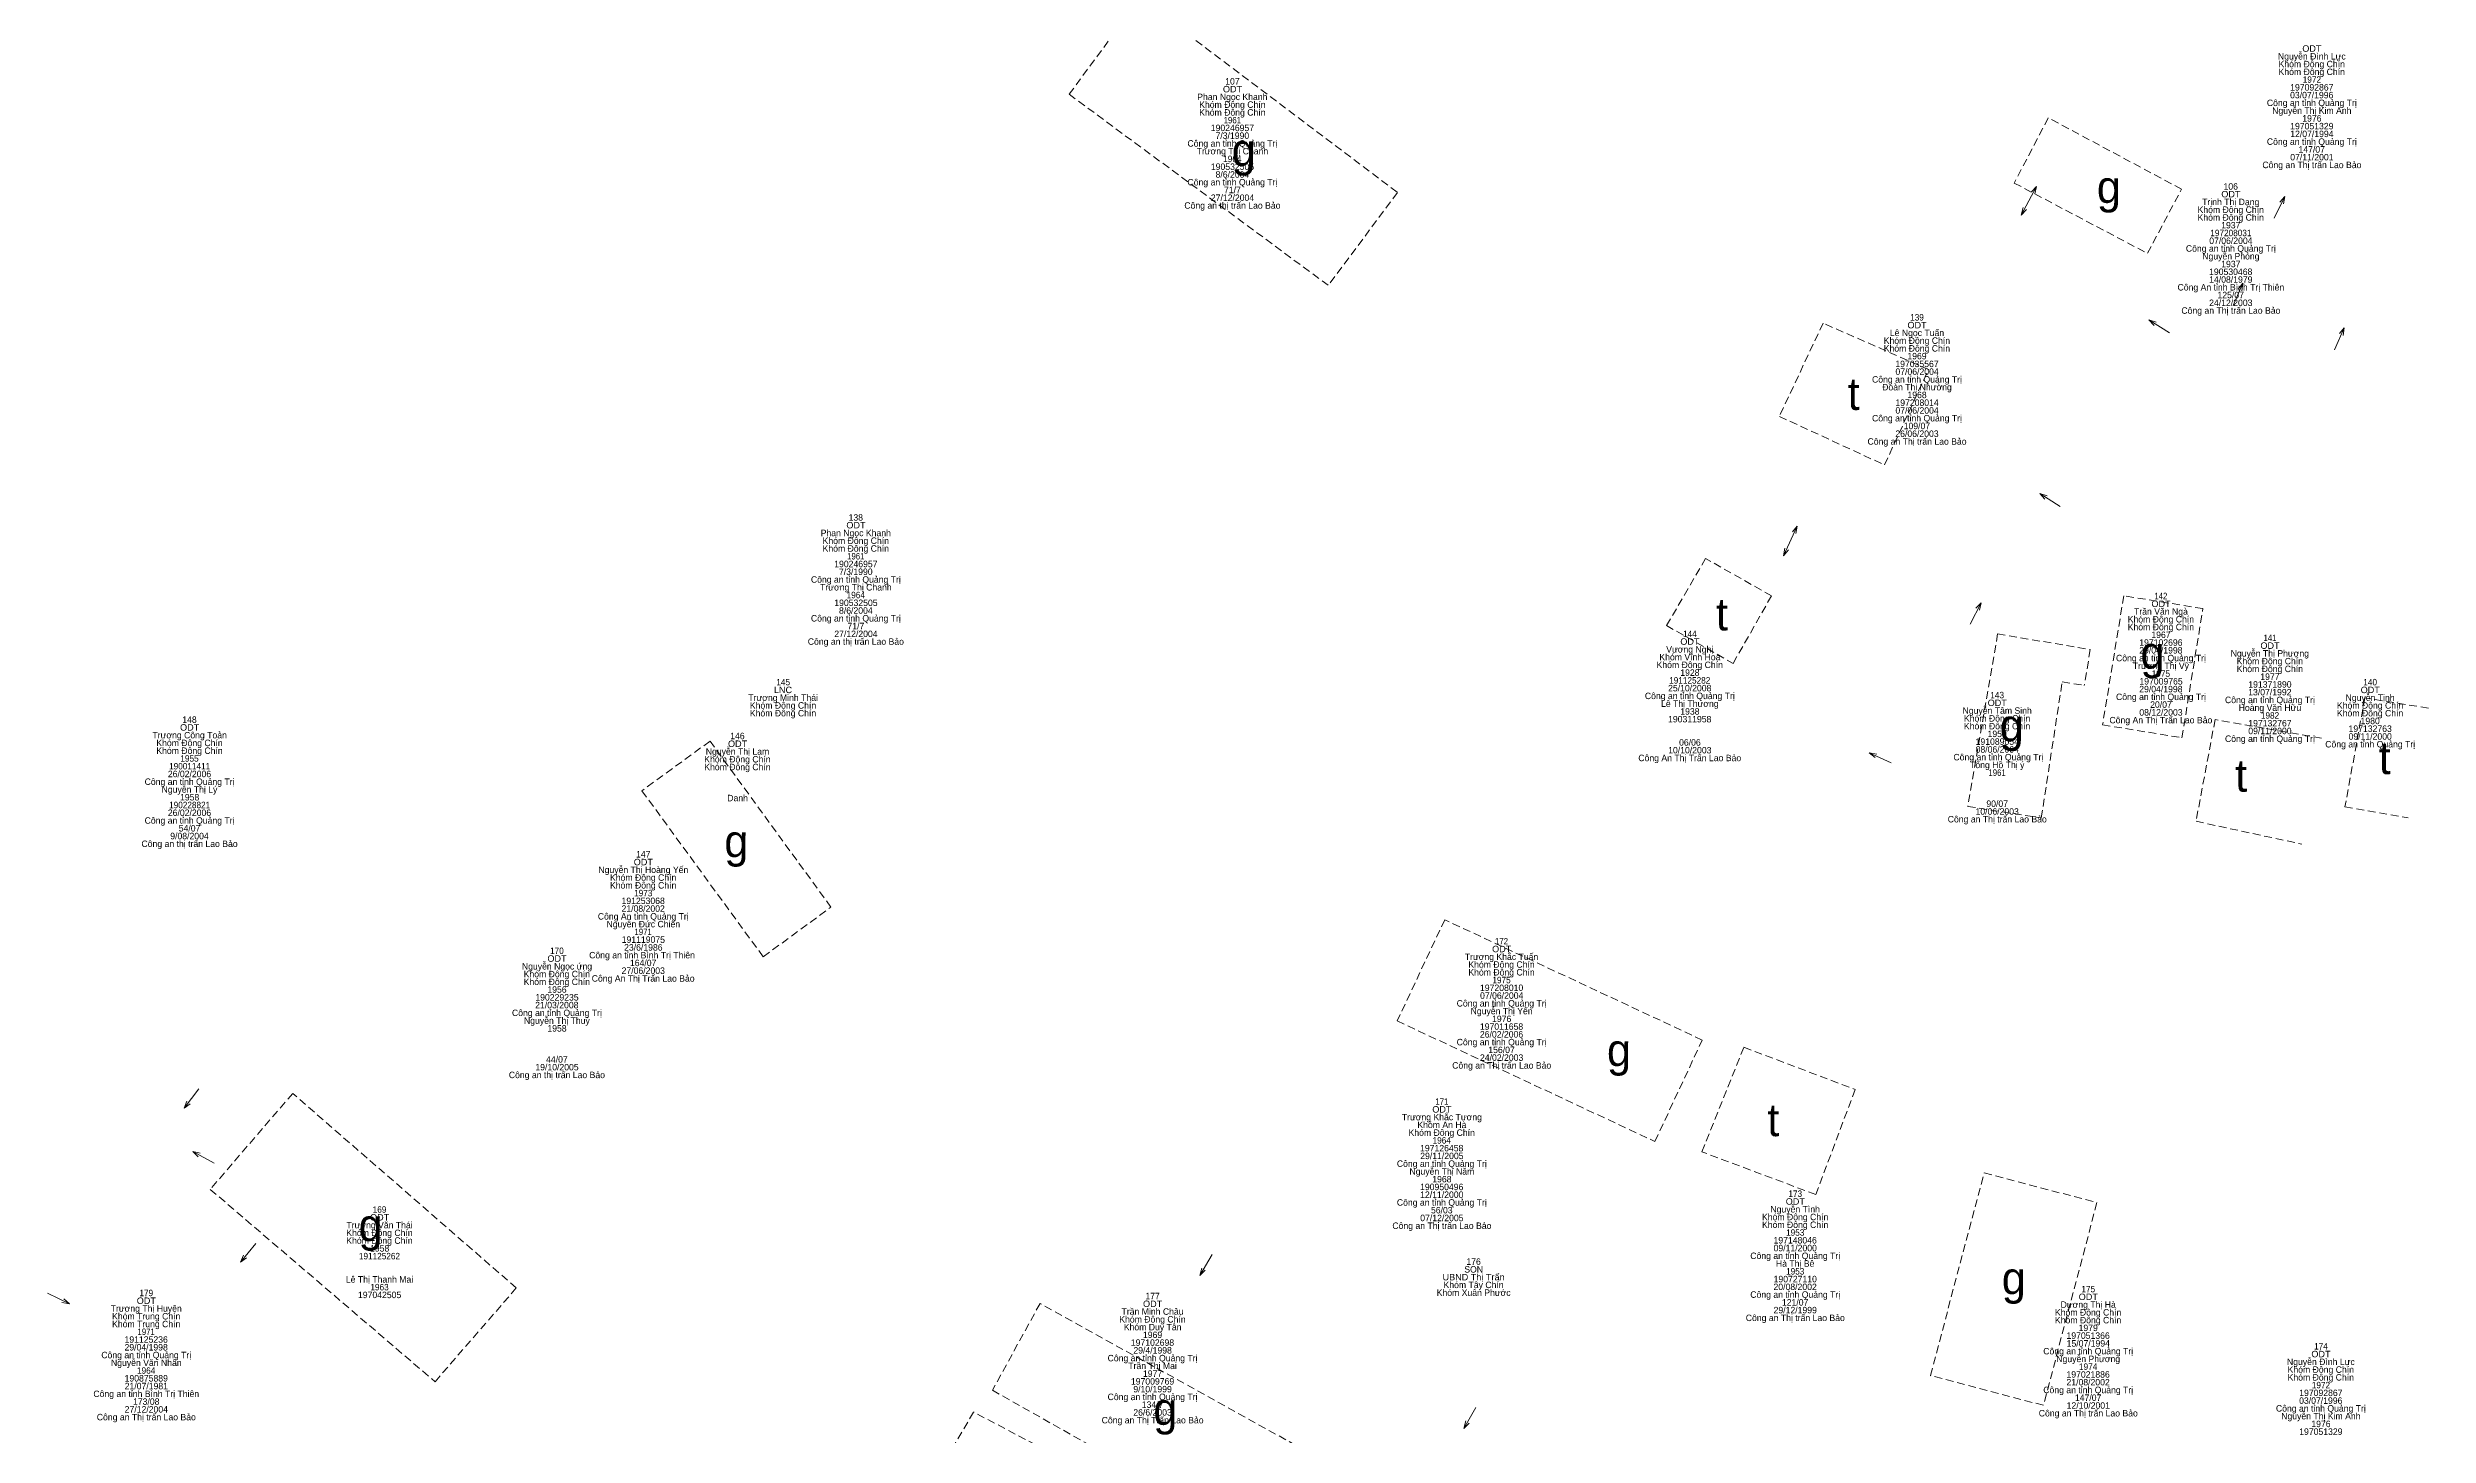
# Model space of a CAD drawing. Header units: metres. Extents: x 537497 to 538007, y 1836993 to 1837512.
# Drawn here: x 537855.8 to 538003.1, y 1837311.5 to 1837397.4 of the extents above; entities that cross this region are included whole.
import ezdxf
from ezdxf.enums import TextEntityAlignment as Align

# ---------------------------------------------------------------- set-up
doc = ezdxf.new("R2010")
doc.units = ezdxf.units.M
doc.header["$LTSCALE"] = 0.16
doc.linetypes.add('MEDIUM_DASHED', pattern=[4.5, 3, -1.5])
doc.layers.add('14', color=7, linetype='MEDIUM_DASHED', lineweight=13)
doc.layers.add('16', color=7, linetype='Continuous', lineweight=13)
doc.layers.add('15', color=7, linetype='Continuous')

msp = doc.modelspace()

# ---------------------------------------------------------------- linework, layer by layer
at = {"layer": '14'}
for p, q in [((538003.07, 1837356.51), (537999.14, 1837357.15)), ((537996.45, 1837354.66), (537989.88, 1837355.81))]:
    msp.add_line(p, q, dxfattribs=at)
for points in [[(537919, 1837394.49), (537923.39, 1837400.43), (537939.31, 1837388.41), (537935.03, 1837382.67)], [(537979.56, 1837393.03), (537977.45, 1837389), (537985.69, 1837384.65), (537987.81, 1837388.62)], [(537972.15, 1837377.46), (537965.63, 1837380.33), (537962.93, 1837374.56), (537969.43, 1837371.56)], [(537958.37, 1837365.77), (537955.95, 1837361.62), (537960.07, 1837359.28), (537962.44, 1837363.46)], [(537984.23, 1837363.46), (537982.92, 1837355.48), (537987.83, 1837354.68), (537989.12, 1837362.67)], [(537892.58, 1837351.4), (537900.08, 1837341.13), (537904.27, 1837344.2), (537896.79, 1837354.47)], [(537942.23, 1837343.42), (537939.29, 1837337.16), (537955.23, 1837329.7), (537958.16, 1837335.98)], [(537960.73, 1837335.53), (537967.62, 1837332.92), (537965.18, 1837326.42), (537958.14, 1837329.06)], [(537865.88, 1837326.74), (537879.78, 1837314.84), (537884.81, 1837320.64), (537870.98, 1837332.68)], [(537972.27, 1837315.22), (537975.6, 1837327.76), (537982.57, 1837325.92), (537979.26, 1837313.38)], [(537914.26, 1837314.31), (537931.27, 1837304.71), (537934.29, 1837310.2), (537917.2, 1837319.68)], [(537913.09, 1837312.96), (537909.82, 1837307.37), (537924.71, 1837299.45), (537927.77, 1837305.23)]]:
    msp.add_lwpolyline(points, close=True, dxfattribs=at)
for points in [[(537976.43, 1837361.11), (537974.58, 1837350.43), (537979.13, 1837349.72), (537980.42, 1837358.13), (537981.78, 1837357.92)], [(537976.43, 1837361.11), (537982.16, 1837360.13), (537981.78, 1837357.92)], [(537999.14, 1837357.15), (537997.91, 1837350.41), (538001.81, 1837349.72)], [(537989.88, 1837355.81), (537988.7, 1837349.51), (537995.24, 1837348.1)]]:
    msp.add_lwpolyline(points, dxfattribs=at)
at = {"layer": '16'}
for p, q in [((537978.83, 1837388.78), (537977.89, 1837387.02)), ((537978.83, 1837388.78), (537978.52, 1837388.45)), ((537978.83, 1837388.78), (537978.73, 1837388.34)), ((537977.89, 1837387.02), (537978, 1837387.48)), ((537977.89, 1837387.02), (537978.21, 1837387.36)), ((537994.2, 1837388.17), (537994.11, 1837387.71)), ((537991.6, 1837382.8), (537991.53, 1837382.32)), ((537985.78, 1837380.53), (537986.23, 1837380.39)), ((537997.87, 1837380.05), (537997.79, 1837379.57)), ((537979.03, 1837369.79), (537979.49, 1837369.65)), ((537964.02, 1837367.76), (537963.19, 1837365.94)), ((537963.19, 1837365.94), (537963.27, 1837366.41)), ((537964.02, 1837367.76), (537963.74, 1837367.41)), ((537964.02, 1837367.76), (537963.95, 1837367.31)), ((537963.19, 1837365.94), (537963.49, 1837366.3)), ((537975.41, 1837363.03), (537975.31, 1837362.57)), ((537968.49, 1837353.75), (537968.96, 1837353.67)), ((537864.26, 1837331.76), (537864.44, 1837332.2)), ((537864.8, 1837329.08), (537865.26, 1837328.97)), ((537867.74, 1837322.23), (537867.94, 1837322.67)), ((537927.08, 1837321.41), (537927.21, 1837321.87)), ((537857.17, 1837319.66), (537856.7, 1837319.75)), ((537943.41, 1837311.94), (537943.53, 1837312.41))]:
    msp.add_line(p, q, dxfattribs=at)
for points in [[(537993.54, 1837386.83), (537994.2, 1837388.17), (537993.89, 1837387.82)], [(537991, 1837381.42), (537991.6, 1837382.8), (537991.31, 1837382.43)], [(537987.05, 1837379.74), (537985.78, 1837380.53), (537986.1, 1837380.19)], [(537997.26, 1837378.67), (537997.87, 1837380.05), (537997.57, 1837379.68)], [(537980.3, 1837368.99), (537979.03, 1837369.79), (537979.35, 1837369.44)], [(537974.72, 1837361.7), (537975.41, 1837363.03), (537975.09, 1837362.69)], [(537969.85, 1837353.12), (537968.49, 1837353.75), (537968.85, 1837353.45)], [(537865.17, 1837332.95), (537864.26, 1837331.76), (537864.63, 1837332.04)], [(537866.12, 1837328.37), (537864.8, 1837329.08), (537865.14, 1837328.76)], [(537868.7, 1837323.39), (537867.74, 1837322.23), (537868.12, 1837322.5)], [(537927.84, 1837322.7), (537927.08, 1837321.41), (537927.42, 1837321.74)], [(537855.82, 1837320.31), (537857.17, 1837319.66), (537856.82, 1837319.97)], [(537944.15, 1837313.25), (537943.41, 1837311.94), (537943.74, 1837312.28)]]:
    msp.add_lwpolyline(points, dxfattribs=at)

# ---------------------------------------------------------------- texts
at = {"layer": '15'}
for s, width, p in [('ODT', 1.05, (537995.865, 1837397.12)), ('ODT', 1.05, (537929.105, 1837394.61)), ('1972', 0.95, (537995.865, 1837395.2)), ('1961', 0.9, (537929.095, 1837392.69)), ('1964', 0.95, (537929.095, 1837390.29)), ('ODT', 1.05, (537990.855, 1837388.11)), ('197208031', 0.95, (537990.855, 1837385.71)), ('ODT', 1.05, (537971.445, 1837380.01)), ('139', 0.95, (537971.44, 1837380.49)), ('ODT', 1.05, (537905.815, 1837367.63)), ('1961', 0.9, (537905.805, 1837365.71)), ('1964', 0.95, (537905.805, 1837363.31)), ('142', 0.9, (537986.525, 1837363.25)), ('ODT', 1.05, (537986.535, 1837362.77)), ('ODT', 1.05, (537957.395, 1837360.43)), ('144', 0.95, (537957.395, 1837360.91)), ('ODT', 1.05, (537993.275, 1837360.18)), ('141', 0.9, (537993.275, 1837360.66)), ('LNC', 1.05, (537901.305, 1837357.44)), ('145', 0.95, (537901.315, 1837357.92)), ('191125282', 0.95, (537957.385, 1837358.03)), ('143', 0.95, (537976.4, 1837357.12)), ('1975', 0.95, (537986.525, 1837358.45)), ('ODT', 1.05, (537999.475, 1837357.44)), ('140', 0.95, (537999.47, 1837357.92)), ('ODT', 1.05, (537976.405, 1837356.64)), ('1982', 0.95, (537993.275, 1837355.86)), ('ODT', 1.05, (537864.605, 1837355.12)), ('190011411', 0.95, (537864.605, 1837352.72)), ('1955', 0.95, (537864.595, 1837353.2)), ('ODT', 1.05, (537898.495, 1837354.11)), ('1961', 0.9, (537976.395, 1837352.32)), ('190228821', 0.95, (537864.605, 1837350.32)), ('ODT', 1.05, (537892.665, 1837346.79)), ('1973', 0.95, (537892.66, 1837344.87)), ('1971', 0.9, (537892.655, 1837342.47)), ('170', 0.95, (537887.32, 1837341.3)), ('ODT', 1.05, (537945.755, 1837341.41)), ('172', 0.9, (537945.745, 1837341.89)), ('ODT', 1.05, (537887.325, 1837340.82)), ('1975', 0.95, (537945.745, 1837339.49)), ('ODT', 1.05, (537942.055, 1837331.49)), ('171', 0.9, (537942.055, 1837331.97)), ('1964', 0.95, (537942.045, 1837329.57)), ('173', 0.95, (537963.91, 1837326.27)), ('ODT', 1.05, (537876.355, 1837324.81)), ('169', 0.95, (537876.35, 1837325.29)), ('ODT', 1.05, (537963.915, 1837325.79)), ('1953', 0.95, (537963.91, 1837323.87)), ('191125262', 0.95, (537876.345, 1837322.41)), ('1963', 0.95, (537876.35, 1837320.49)), ('UBND Thị Trấn', 1.05, (537944.015, 1837321.11)), ('1953', 0.95, (537963.91, 1837321.47)), ('175', 0.95, (537982.035, 1837320.37)), ('ODT', 1.05, (537861.925, 1837319.65)), ('179', 0.95, (537861.92, 1837320.13)), ('ODT', 1.05, (537924.165, 1837319.46)), ('ODT', 1.05, (537982.035, 1837319.89)), ('1971', 0.9, (537861.915, 1837317.73)), ('ODT', 1.05, (537996.425, 1837316.35)), ('174', 0.95, (537996.425, 1837316.83)), ('1964', 0.95, (537861.915, 1837315.33)), ('1974', 0.95, (537982.025, 1837315.57)), ('1972', 0.95, (537996.425, 1837314.43))]:
    msp.add_text(s, height=0.4, dxfattribs=dict(at, width=width)).set_placement(p, align=Align.CENTER)
for s, p in [('Nguyễn Đình Lực', (537995.86, 1837396.64)), ('Khóm Đông Chín', (537995.855, 1837396.16)), ('Khóm Đông Chín', (537995.855, 1837395.68)), ('Phan Ngọc Khanh', (537929.095, 1837394.13)), ('107', (537929.1, 1837395.09)), ('03/07/1996', (537995.855, 1837394.24)), ('197092867', (537995.86, 1837394.72)), ('Khóm Đông Chín', (537929.095, 1837393.65)), ('Khóm Đông Chín', (537929.095, 1837393.17)), ('Công an tỉnh Quảng Trị', (537995.86, 1837393.76)), ('Nguyễn Thị Kim Anh', (537995.86, 1837393.28)), ('1976', (537995.865, 1837392.8)), ('Công an tỉnh Quảng Trị', (537929.1, 1837391.25)), ('190246957', (537929.1, 1837392.21)), ('7/3/1990', (537929.095, 1837391.73)), ('Công an tỉnh Quảng Trị', (537995.86, 1837391.36)), ('197051329', (537995.86, 1837392.32)), ('12/07/1994', (537995.865, 1837391.84)), ('Trương Thị Chanh', (537929.1, 1837390.77)), ('190532505', (537929.105, 1837389.81)), ('Công an Thị trấn Lao Bảo', (537995.865, 1837389.92)), ('07/11/2001', (537995.865, 1837390.4)), ('147/07', (537995.855, 1837390.88)), ('Công an tỉnh Quảng Trị', (537929.1, 1837388.85)), ('8/6/2004', (537929.1, 1837389.33)), ('71/7', (537929.1, 1837388.37)), ('106', (537990.845, 1837388.59)), ('Công an thị trấn Lao Bảo', (537929.1, 1837387.41)), ('27/12/2004', (537929.105, 1837387.89)), ('Khóm Đông Chín', (537990.845, 1837387.15)), ('Khóm Đông Chín', (537990.845, 1837386.67)), ('Trịnh Thị Dạng', (537990.845, 1837387.63)), ('07/06/2004', (537990.855, 1837385.23)), ('1937', (537990.85, 1837386.19)), ('Công an tỉnh Quảng Trị', (537990.85, 1837384.75)), ('Nguyễn Phỏng', (537990.855, 1837384.27)), ('1937', (537990.85, 1837383.79)), ('Công An tỉnh Bình Trị Thiên', (537990.855, 1837382.35)), ('190530468', (537990.845, 1837383.31)), ('14/08/1979', (537990.85, 1837382.83)), ('Công an Thị trấn Lao Bảo', (537990.855, 1837380.91)), ('24/12/2003', (537990.85, 1837381.39)), ('125/07', (537990.845, 1837381.87)), ('Lê Ngọc Tuấn', (537971.44, 1837379.53)), ('Khóm Đông Chín', (537971.435, 1837379.05)), ('Khóm Đông Chín', (537971.435, 1837378.57)), ('1969', (537971.44, 1837378.09)), ('Công an tỉnh Quảng Trị', (537971.44, 1837376.65)), ('07/06/2004', (537971.445, 1837377.13)), ('197035567', (537971.44, 1837377.61)), ('Đoàn Thị Nhường', (537971.44, 1837376.17)), ('197208014', (537971.445, 1837375.21)), ('1968', (537971.445, 1837375.69)), ('Công an tỉnh Quảng Trị', (537971.44, 1837374.25)), ('07/06/2004', (537971.445, 1837374.73)), ('109/07', (537971.435, 1837373.77)), ('Công an Thị trấn Lao Bảo', (537971.445, 1837372.81)), ('26/06/2003', (537971.44, 1837373.29)), ('138', (537905.805, 1837368.11)), ('Phan Ngọc Khanh', (537905.805, 1837367.15)), ('Khóm Đông Chín', (537905.805, 1837366.67)), ('Khóm Đông Chín', (537905.805, 1837366.19)), ('190246957', (537905.81, 1837365.23)), ('7/3/1990', (537905.805, 1837364.75)), ('Công an tỉnh Quảng Trị', (537905.81, 1837364.27)), ('Trương Thị Chanh', (537905.81, 1837363.79)), ('Công an tỉnh Quảng Trị', (537905.81, 1837361.87)), ('190532505', (537905.815, 1837362.83)), ('8/6/2004', (537905.81, 1837362.35)), ('Khóm Đông Chín', (537986.525, 1837361.81)), ('Trần Văn Ngà', (537986.53, 1837362.29)), ('Công an thị trấn Lao Bảo', (537905.81, 1837360.43)), ('27/12/2004', (537905.815, 1837360.91)), ('71/7', (537905.81, 1837361.39)), ('Khóm Đông Chín', (537986.525, 1837361.33)), ('197102696', (537986.525, 1837360.37)), ('1967', (537986.53, 1837360.85)), ('Khóm Đông Chín', (537957.385, 1837358.99)), ('Khóm Vĩnh Hoa', (537957.395, 1837359.47)), ('Vương Nghị', (537957.385, 1837359.95)), ('Công an tỉnh Quảng Trị', (537986.53, 1837359.41)), ('Trương Thị Vỹ', (537986.525, 1837358.93)), ('29/04/1998', (537986.525, 1837359.89)), ('Nguyễn Thị Phượng', (537993.265, 1837359.7)), ('Khóm Đông Chín', (537993.265, 1837359.22)), ('Khóm Đông Chín', (537993.265, 1837358.74)), ('25/10/2008', (537957.385, 1837357.55)), ('1928', (537957.395, 1837358.51)), ('29/04/1998', (537986.525, 1837357.49)), ('197009765', (537986.535, 1837357.97)), ('13/07/1992', (537993.265, 1837357.3)), ('191371890', (537993.27, 1837357.78)), ('1977', (537993.27, 1837358.26)), ('Trương Minh Thái', (537901.31, 1837356.96)), ('Khóm Đông Chín', (537901.305, 1837356.48)), ('Khóm Đông Chín', (537901.305, 1837356)), ('Công an tỉnh Quảng Trị', (537957.39, 1837357.07)), ('Lê Thị Thương', (537957.39, 1837356.59)), ('1938', (537957.395, 1837356.11)), ('Nguyễn Tâm Sinh', (537976.4, 1837356.16)), ('Khóm Đông Chín', (537976.395, 1837355.68)), ('Công an tỉnh Quảng Trị', (537986.53, 1837357.01)), ('08/12/2003', (537986.53, 1837356.05)), ('20/07', (537986.53, 1837356.53)), ('Công an tỉnh Quảng Trị', (537993.27, 1837356.82)), ('Hoàng Văn Hữu', (537993.27, 1837356.34)), ('Khóm Đông Chín', (537999.465, 1837356.48)), ('Khóm Đông Chín', (537999.465, 1837356)), ('Nguyễn Tịnh', (537999.465, 1837356.96)), ('Trương Công Toản', (537864.605, 1837354.64)), ('Khóm Đông Chín', (537864.595, 1837354.16)), ('148', (537864.595, 1837355.6)), ('146', (537898.485, 1837354.59)), ('190311958', (537957.385, 1837355.63)), ('06/06', (537957.395, 1837354.19)), ('Khóm Đông Chín', (537976.395, 1837355.2)), ('191089054', (537976.405, 1837354.24)), ('1959', (537976.4, 1837354.72)), ('Công An Thị Trấn Lao Bảo', (537986.525, 1837355.57)), ('Công an tỉnh Quảng Trị', (537993.27, 1837354.42)), ('09/11/2000', (537993.27, 1837354.9)), ('197132767', (537993.27, 1837355.38)), ('09/11/2000', (537999.47, 1837354.56)), ('197132763', (537999.47, 1837355.04)), ('1980', (537999.47, 1837355.52)), ('Khóm Đông Chín', (537864.595, 1837353.68)), ('Khóm Đông Chín', (537898.485, 1837353.15)), ('Nguyễn Thị Lam', (537898.49, 1837353.63)), ('Công An Thị Trấn Lao Bảo', (537957.385, 1837353.23)), ('10/10/2003', (537957.39, 1837353.71)), (' Công an tỉnh Quảng Trị', (537976.4, 1837353.28)), ('Tống Hồ Thị ý', (537976.405, 1837352.8)), ('08/06/2004', (537976.405, 1837353.76)), ('Công an tỉnh Quảng Trị', (537999.47, 1837354.08)), ('Công an tỉnh Quảng Trị', (537864.6, 1837351.76)), ('Nguyễn Thị Lý', (537864.595, 1837351.28)), ('26/02/2006', (537864.595, 1837352.24)), ('Khóm Đông Chín', (537898.485, 1837352.67)), ('26/02/2006', (537864.595, 1837349.84)), ('1958', (537864.605, 1837350.8)), ('Danh', (537898.495, 1837350.75)), ('10/06/2003', (537976.4, 1837349.92)), ('90/07', (537976.4, 1837350.4)), ('Công an tỉnh Quảng Trị', (537864.6, 1837349.36)), ('9/08/2004', (537864.595, 1837348.4)), ('54/07', (537864.6, 1837348.88)), ('Công an Thị trấn Lao Bảo', (537976.405, 1837349.44)), ('Công an thị trấn Lao Bảo', (537864.6, 1837347.92)), ('147', (537892.66, 1837347.27)), ('Nguyễn Thị Hoàng Yến', (537892.665, 1837346.31)), ('Khóm Đông Chín', (537892.655, 1837345.83)), ('Khóm Đông Chín', (537892.655, 1837345.35)), ('21/08/2002', (537892.655, 1837343.91)), ('191253068', (537892.655, 1837344.39)), ('Công An tỉnh Quảng Trị', (537892.66, 1837343.43)), ('Nguyễn Đức Chiến', (537892.665, 1837342.95)), ('Công an tỉnh Bình Trị Thiên ', (537892.66, 1837341.03)), ('191119075', (537892.665, 1837341.99)), ('23/6/1986', (537892.665, 1837341.51)), ('Trương Khắc Tuấn', (537945.745, 1837340.93)), ('Nguyễn Ngọc ứng', (537887.325, 1837340.34)), ('Khóm Đông Chín', (537887.315, 1837339.86)), ('Công An Thị Trấn Lao Bảo', (537892.655, 1837339.59)), ('27/06/2003', (537892.66, 1837340.07)), ('164/07', (537892.655, 1837340.55)), ('Khóm Đông Chín', (537945.745, 1837340.45)), ('Khóm Đông Chín', (537945.745, 1837339.97)), ('Khóm Đông Chín', (537887.315, 1837339.38)), ('190229235', (537887.325, 1837338.42)), ('1956', (537887.325, 1837338.9)), ('Công an tỉnh Quảng Trị', (537945.75, 1837338.05)), ('07/06/2004', (537945.755, 1837338.53)), ('197208010', (537945.75, 1837339.01)), ('Công an tỉnh Quảng Trị', (537887.32, 1837337.46)), ('Nguyễn Thị Thuỳ', (537887.32, 1837336.98)), ('21/03/2008', (537887.315, 1837337.94)), ('Nguyễn Thị Yến', (537945.75, 1837337.57)), ('197011658', (537945.745, 1837336.61)), ('1976', (537945.755, 1837337.09)), ('1958', (537887.325, 1837336.5)), ('Công an tỉnh Quảng Trị', (537945.75, 1837335.65)), ('26/02/2006', (537945.745, 1837336.13)), ('156/07', (537945.745, 1837335.17)), ('Công an thị trấn Lao Bảo', (537887.32, 1837333.62)), ('19/10/2005', (537887.325, 1837334.1)), ('44/07', (537887.32, 1837334.58)), ('Công an Thị trấn Lao Bảo', (537945.755, 1837334.21)), ('24/02/2003', (537945.75, 1837334.69)), ('Trương Khắc Tương', (537942.055, 1837331.01)), ('Khóm Đông Chín', (537942.045, 1837330.05)), ('Khóm An Hà', (537942.055, 1837330.53)), ('Công an tỉnh Quảng Trị', (537942.05, 1837328.13)), ('Nguyễn Thị Năm', (537942.055, 1837327.65)), ('29/11/2005', (537942.055, 1837328.61)), ('197126458', (537942.045, 1837329.09)), ('190950496', (537942.045, 1837326.69)), ('12/11/2000', (537942.05, 1837326.21)), ('1968', (537942.055, 1837327.17)), ('Công an tỉnh Quảng Trị', (537942.05, 1837325.73)), ('07/12/2005', (537942.055, 1837324.77)), ('56/03', (537942.05, 1837325.25)), ('Khóm Đông Chín', (537963.905, 1837324.83)), ('Nguyễn Tình', (537963.905, 1837325.31)), ('Trương Văn Thái', (537876.35, 1837324.33)), ('Khóm Đông Chín', (537876.345, 1837323.85)), ('Khóm Đông Chín', (537876.345, 1837323.37)), ('Công an Thị trấn Lao Bảo', (537942.055, 1837324.29)), ('Khóm Đông Chín', (537963.905, 1837324.35)), ('197148046', (537963.905, 1837323.39)), ('1958', (537876.355, 1837322.89)), ('176', (537944.015, 1837322.07)), ('Công an tỉnh Quảng Trị', (537963.91, 1837322.43)), ('09/11/2000', (537963.91, 1837322.91)), ('Hà Thị Bê', (537963.905, 1837321.95)), ('Lê Thị Thanh Mai', (537876.35, 1837320.97)), ('Khóm Tây Chín', (537944.015, 1837320.63)), ('SON', (537944.02, 1837321.59)), ('20/08/2002', (537963.905, 1837320.51)), ('190727110', (537963.91, 1837320.99)), ('Trương Thị Huyên', (537861.92, 1837319.17)), ('197042505', (537876.355, 1837320.01)), ('Trần Minh Châu', (537924.16, 1837318.98)), ('177', (537924.16, 1837319.94)), ('Khóm Xuân Phước', (537944.02, 1837320.15)), ('Công an tỉnh Quảng Trị', (537963.91, 1837320.03)), ('29/12/1999', (537963.91, 1837319.07)), ('121/07', (537963.905, 1837319.55)), ('Khóm Đông Chín', (537982.025, 1837318.93)), ('Dương Thị Hà', (537982.03, 1837319.41)), ('Khóm Trung Chín', (537861.92, 1837318.69)), ('Khóm Trung Chín', (537861.92, 1837318.21)), ('Khóm Đông Chín', (537924.155, 1837318.5)), ('Khóm Duy Tân', (537924.165, 1837318.02)), ('1969', (537924.16, 1837317.54)), ('Công an Thị trấn Lao Bảo', (537963.915, 1837318.59)), ('Khóm Đông Chín', (537982.025, 1837318.45)), ('197051366', (537982.025, 1837317.49)), ('1979', (537982.03, 1837317.97)), ('Công an tỉnh Quảng Trị', (537861.92, 1837316.29)), ('Nguyễn Văn Nhân', (537861.925, 1837315.81)), ('29/04/1998', (537861.915, 1837316.77)), ('191125236', (537861.915, 1837317.25)), ('Công an tỉnh Quảng Trị', (537924.16, 1837316.1)), ('197102698', (537924.155, 1837317.06)), ('29/4/1998', (537924.165, 1837316.58)), ('Công an tỉnh Quảng Trị', (537982.03, 1837316.53)), ('Nguyễn Phương', (537982.03, 1837316.05)), ('15/07/1994', (537982.035, 1837317.01)), ('Nguyễn Đình Lực', (537996.42, 1837315.87)), ('190875889', (537861.92, 1837314.85)), ('Trần Thị Mai', (537924.16, 1837315.62)), ('197009769', (537924.16, 1837314.66)), ('1977', (537924.16, 1837315.14)), ('21/08/2002', (537982.025, 1837314.61)), ('197021886', (537982.025, 1837315.09)), ('Khóm Đông Chín', (537996.415, 1837315.39)), ('Khóm Đông Chín', (537996.415, 1837314.91)), ('Công an tỉnh Bình Trị Thiên', (537861.92, 1837313.89)), ('21/07/1981', (537861.925, 1837314.37)), ('27/12/2004', (537861.925, 1837312.93)), ('173/08', (537861.92, 1837313.41)), ('Công an tỉnh Quảng Trị', (537924.16, 1837313.7)), ('9/10/1999', (537924.16, 1837314.18)), ('134/7', (537924.16, 1837313.22)), ('Công an tỉnh Quảng Trị', (537982.03, 1837314.13)), ('12/10/2001', (537982.035, 1837313.17)), ('147/07', (537982.025, 1837313.65)), ('Công an tỉnh Quảng Trị', (537996.42, 1837312.99)), ('03/07/1996', (537996.415, 1837313.47)), ('197092867', (537996.42, 1837313.95)), ('Công an Thị trấn Lao Bảo', (537861.925, 1837312.45)), ('Công an Thị Trấn Lao Bảo', (537924.165, 1837312.26)), ('26/6/2003', (537924.16, 1837312.74)), ('Công an Thị trấn Lao Bảo', (537982.035, 1837312.69)), ('Nguyễn Thị Kim Anh', (537996.42, 1837312.51)), ('197051329', (537996.42, 1837311.55)), ('1976', (537996.425, 1837312.03))]:
    msp.add_text(s, height=0.4, dxfattribs=at).set_placement(p, align=Align.CENTER)
at = {"layer": '16'}
for p in [(537929.8, 1837390.05), (537983.31, 1837387.76), (537986.01, 1837358.95), (537977.3, 1837354.45), (537898.42, 1837347.29), (537953.01, 1837334.36), (537875.8, 1837323.53), (537977.43, 1837320.25), (537924.95, 1837312.16)]:
    msp.add_text('g', height=2, dxfattribs=at).set_placement(p, align=Align.CENTER)
for p in [(537967.15, 1837374.96), (537959, 1837361.32), (537991.12, 1837351.34), (538000, 1837352.43), (537962.18, 1837330.03)]:
    msp.add_text('t', height=2, dxfattribs=at).set_placement(p)

doc.saveas('drawing.dxf')
